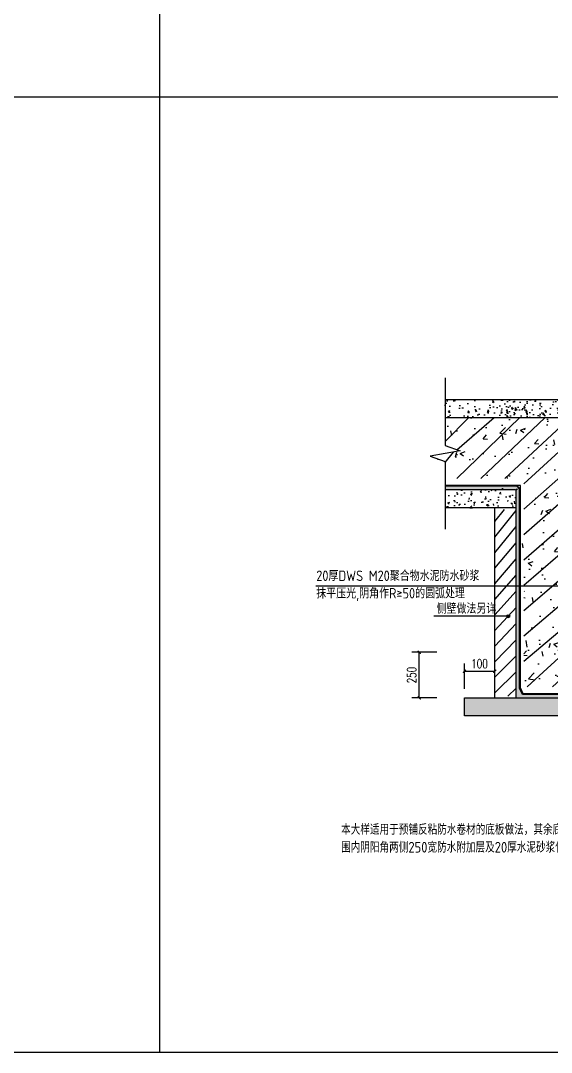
# Model space of a CAD drawing. Header units: millimetres. Extents: x 434053 to 1059003, y -2417481 to 936527.
# Drawn here: x 535692 to 537432, y -2323035 to -2319655 of the extents above; entities that cross this region are included whole.
import ezdxf

# ---------------------------------------------------------------- set-up
doc = ezdxf.new("R2010")
doc.units = ezdxf.units.MM
doc.header["$LTSCALE"] = 1000
doc.header["$MEASUREMENT"] = 0
doc.linetypes.add('DASHED', pattern=[0.75, 0.5, -0.25])
doc.layers.get('Defpoints').update_dxf_attribs({"color": 6})
for name, color, linetype in [('7', 7, 'Continuous'), ('column-1', 5, 'Continuous'), ('DIM', 3, 'Continuous'), ('DIM_LEAD', 3, 'Continuous'), ('DIM_SYMB', 3, 'Continuous'), ('PUB_DIM', 83, 'Continuous'), ('PUB_HATCH', 8, 'Continuous'), ('PUB_TEXT', 7, 'Continuous'), ('STAIR', 2, 'Continuous'), ('材料填充', 251, 'Continuous')]:
    doc.layers.add(name, color=color, linetype=linetype)
doc.styles.add('_TCH_DIM_T3', font='SIMPLEX', dxfattribs={"width": 0.7058823529411765, "bigfont": 'GBCBIG'})
doc.styles.get("Standard").update_dxf_attribs({"font": 'gbenor.shx', "bigfont": 'gbcbig.shx'})
doc.dimstyles.new('_TCH_ARCH&&10', dxfattribs={"dimtxt": 29.75, "dimasz": 10, "dimexe": 25, "dimexo": 30, "dimgap": 10, "dimtad": 1, "dimdec": 0, "dimzin": 0, "dimdsep": 46, "dimtxsty": '_TCH_DIM_T3', "dimblk": 'ARCHTICK', "dimcen": 0.09, "dimclrt": 7, "dimazin": 2, "dimtfac": 1, "dimtdec": 0, "dimtix": 1, "dimtmove": 2, "dimatfit": 3, "dimfxl": 1, "dimtolj": 1, "dimtzin": 0, "dimarcsym": 0})

# ---------------------------------------------------------------- blocks, each defined once
blk = doc.blocks.new('asgdsfgf')
for p, q in [((6846.482475614874, 8609.999412580393), (6846.482475614874, 3130.375659364741)), ((0.0007642573909834027, 3130.375659364741), (11115.00078604987, 3130.375659364741)), ((6846.482475614874, 3130.375659364741), (6846.482475614874, -0.0005059577524662018))]:
    blk.add_line(p, q)
blk = doc.blocks.new('_ArchTick')
at = {"color": 0, "linetype": 'ByBlock', "const_width": 0.4}
blk.add_lwpolyline([(-0.5, -0.5), (0.5, 0.5)], dxfattribs=at)
blk = doc.blocks.new('*D135')
at = {"layer": 'Defpoints', "color": 0, "transparency": 16777216}
for p in [(338.7892824342707, 927.1671045040712), (426.333366196719, 927.1671045040712), (426.333366196719, 777.5200456809253)]:
    blk.add_point(p, dxfattribs=at)
at = {"layer": 'PUB_DIM', "color": 0, "lineweight": -2, "transparency": 16777216}
for p, q in [((396.333366196719, 927.1671045040712), (313.7892824342707, 927.1671045040712)), ((338.7892824342707, 777.5200456809253), (338.7892824342707, 927.1671045040712)), ((396.333366196719, 777.5200456809253), (313.7892824342707, 777.5200456809253))]:
    blk.add_line(p, q, dxfattribs=at)
at = {"layer": 'PUB_DIM', "color": 0, "lineweight": -2, "transparency": 16777216, "xscale": 10, "yscale": 10, "zscale": 10}
for p, rotation in [((338.7892824342707, 927.1671045040712), 90), ((338.7892824342707, 777.5200456809253), 270)]:
    blk.add_blockref('_ArchTick', p, dxfattribs=dict(at, rotation=rotation))
at = {"layer": 'PUB_DIM', "color": 7, "transparency": 16777216, "insert": (313.9142824342705, 852.3435750924983), "char_height": 29.75, "attachment_point": 5, "rotation": 90, "style": '_TCH_DIM_T3'}
blk.add_mtext('\\A1;250', dxfattribs=at)
blk = doc.blocks.new('*D136')
at = {"layer": 'Defpoints', "color": 0, "transparency": 16777216}
for p in [(586.0461587943137, 865.0641294433735), (486.3990999709349, 777.5200456809253), (586.0461587943137, 777.5200456809253)]:
    blk.add_point(p, dxfattribs=at)
at = {"layer": 'PUB_DIM', "color": 0, "lineweight": -2, "transparency": 16777216}
for p, q in [((486.3990999709349, 807.5200456809253), (486.3990999709349, 890.0641294433735)), ((586.0461587943137, 807.5200456809253), (586.0461587943137, 890.0641294433735)), ((486.3990999709349, 865.0641294433735), (586.0461587943137, 865.0641294433735))]:
    blk.add_line(p, q, dxfattribs=at)
at = {"layer": 'PUB_DIM', "color": 0, "lineweight": -2, "transparency": 16777216, "xscale": 10, "yscale": 10, "zscale": 10, "rotation": 180}
blk.add_blockref('_ArchTick', (486.3990999709349, 865.0641294433735), dxfattribs=at)
at = {"layer": 'PUB_DIM', "color": 0, "lineweight": -2, "transparency": 16777216, "xscale": 10, "yscale": 10, "zscale": 10}
blk.add_blockref('_ArchTick', (586.0461587943137, 865.0641294433735), dxfattribs=at)
at = {"layer": 'PUB_DIM', "color": 7, "transparency": 16777216, "insert": (536.2226293826243, 889.9391294433735), "char_height": 29.75, "attachment_point": 5, "style": '_TCH_DIM_T3'}
blk.add_mtext('\\A1;100', dxfattribs=at)
blk = doc.blocks.new('A$C30A90613')
at = {"layer": 'DIM'}
h = blk.add_hatch(color=256, dxfattribs=at)
edge = h.paths.add_edge_path()
edge.add_arc((630.1571149587398, 1045.160015997011), 4.800000000000001, 0, 360)
at = {"layer": 'PUB_HATCH'}
h = blk.add_hatch(dxfattribs=at)
h.set_pattern_fill('ANSI31', color=256, scale=23.52941176470712, style=0)
h.set_pattern_definition([(45, (-244447976.0479666, -330133622.0784787), (-26.41251800314595, 26.41251800314595), [])])
h.paths.add_polyline_path([(656.6343941586092, 1395.167104574386), (586.0461588994367, 1395.167104574386), (586.0461587943137, 783.4023986221291), (656.6343940884108, 783.4023986221291)])
at = {"layer": '材料填充'}
h = blk.add_hatch(dxfattribs=at)
h.set_pattern_fill('混凝土', color=256, scale=8.82352941259034, angle=-8.156538841722552e-09, style=0)
h.set_pattern_definition([(83.09778571207357, (13683.12351687951, -4894.947309346404), (56.04215729813361, 29.92094191721106), [6.617647059442755, -72.79411765387032]), (28.09778571207358, (13683.12351687951, -4894.947309346404), (-46.49883213385041, 48.91530178554119), [5.294117647554192, -58.23529412309614]), (133.5491857120736, (13687.7936962957, -4892.453897272237), (9.543386545360896, 78.83623561566188), [5.624134412290949, -61.86548047637695]), (79.28198571207355, (13673.48699476873, -4880.163665441331), (86.86369629561645, 39.1875889218399), [9.926470589164126, -109.1911764808054]), (129.7333857120736, (13680.72563818365, -4876.898037678562), (22.15306107805917, 117.0395476959124), [8.436201883142305, -92.79820589103595]), (24.28198571207358, (13673.48699476873, -4880.163665441331), (22.15296969502606, 117.0395650192685), [7.941176471331309, -87.35294118464438]), (54.09778571207357, (13683.28794726636, -4879.041315380018), (63.52153569184937, -1.000331540527616), [6.617647059442755, -72.79411765387032]), (359.0977857120736, (13683.28794726636, -4879.041315380018), (-16.95418606034901, 65.3253680710154), [5.294117647554185, -58.2352941230961]), (104.5491857120736, (13688.58140856121, -4879.124679768458), (46.56739939590139, 64.32499969922216), [5.624134412290966, -61.86548047637711]), (70.59778571207355, (13683.12351687951, -4894.947309346404), (-15.1408600424494, 25.19281453211292), [0, -57.52941177008901, 0, -59.11764706435528, 0, -58.455882358411]), (40.59778571207357, (13683.12351687951, -4894.947309346404), (0.4418459237199835, 41.82958855152091), [0, -33.70588235609503, 0, -56.20588235820036, 0, -22.27941176679055]), (0.5977857120735558, (13666.63975394913, -4905.692031516228), (40.54595661375001, 24.05374255839499), [0, -22.05882353147585, 0, -68.82352941820466, 0, -91.32352942031001]), (350.5977857120736, (13659.24793196167, -4910.510292536579), (38.28476390536742, 35.49901410399111), [0, -28.6764705909186, 0, -45.70588235721795, 0, -64.852941182539])])
h.paths.add_polyline_path([(423.6498565711081, 1755.167104574386), (423.6498565359507, 1696.343575162813), (742.6104059115751, 1696.343575162813), (742.610405841493, 1755.167104574386)])
h = blk.add_hatch(dxfattribs=at)
h.set_pattern_fill('混凝土', color=256, scale=8.82352941259034, angle=-8.156538841722552e-09, style=0)
h.set_pattern_definition([(83.09778571207357, (14063.02985803247, -4894.947309346404), (56.04215729813361, 29.92094191721106), [6.617647059442755, -72.79411765387032]), (28.09778571207358, (14063.02985803247, -4894.947309346404), (-46.49883213385041, 48.91530178554119), [5.294117647554194, -58.23529412309616]), (133.5491857120736, (14067.70003744867, -4892.453897272237), (9.543386545360896, 78.83623561566188), [5.624134412290952, -61.86548047637698]), (79.28198571207355, (14053.39333592181, -4880.163665441331), (86.86369629561645, 39.1875889218399), [9.926470589164126, -109.1911764808054]), (129.7333857120736, (14060.63197933673, -4876.898037678562), (22.15306107805917, 117.0395476959124), [8.436201883142306, -92.79820589103599]), (24.28198571207358, (14053.39333592181, -4880.163665441331), (22.15296969502606, 117.0395650192685), [7.941176471331309, -87.35294118464438]), (54.09778571207357, (14063.19428841944, -4879.041315380018), (63.52153569184937, -1.000331540527616), [6.617647059442755, -72.79411765387032]), (359.0977857120736, (14063.19428841944, -4879.041315380018), (-16.95418606034901, 65.3253680710154), [5.294117647554189, -58.23529412309612]), (104.5491857120736, (14068.48774971417, -4879.124679768458), (46.56739939590139, 64.32499969922216), [5.624134412290966, -61.86548047637711]), (70.59778571207355, (14063.02985803247, -4894.947309346404), (-15.1408600424494, 25.19281453211292), [0, -57.52941177008901, 0, -59.11764706435528, 0, -58.455882358411]), (40.59778571207357, (14063.02985803247, -4894.947309346404), (0.4418459237199835, 41.82958855152091), [0, -33.70588235609504, 0, -56.20588235820038, 0, -22.27941176679057]), (0.5977857120735558, (14046.54609510209, -4905.692031516228), (40.54595661375001, 24.05374255839499), [0, -22.05882353147585, 0, -68.82352941820466, 0, -91.32352942031001]), (350.5977857120736, (14039.15427311463, -4910.510292536579), (38.28476390536742, 35.49901410399111), [0, -28.6764705909186, 0, -45.70588235721795, 0, -64.852941182539])])
h.paths.add_polyline_path([(1122.516746994574, 1755.167104574386), (600.1204448414501, 1755.167104574386), (600.1204448414501, 1696.343575162813), (1122.516747064656, 1696.343575162813)])
h = blk.add_hatch(dxfattribs=at)
h.set_pattern_fill('钢筋混凝土', color=256, scale=23.52941176470712, angle=5.324966999999999e-09, style=0)
h.set_pattern_definition([(45.00000000532497, (-244451344.6729058, -330133622.0784787), (-41.59451654425305, 41.59451653652162), []), (50.00000000532498, (-244451344.6729058, -330133622.0784787), (168.7671017897937, -14.76520821551471), [17.64705882353034, -194.1176470588337]), (355.000000005325, (-244451344.6729058, -330133622.0784787), (-32.64737263127405, 176.9863843969779), [14.11764705882427, -155.294117647067]), (100.4514000053249, (-244451330.6089811, -330133623.3089116), (136.1198545058769, 162.2210687328836), [14.99769176470665, -164.9746145882436]), (46.18420000532497, (-244451344.6729058, -330133575.0196552), (251.1155408567256, -38.94565040702101), [26.47058823529551, -291.1764705882506]), (96.63560000532487, (-244451323.7466129, -330133578.2651392), (219.9206365784046, 229.2042049382021), [22.49653835294231, -247.4618823529538]), (351.184200005325, (-244451344.6729058, -330133575.0196552), (219.9204576572102, 229.2043767087627), [21.17647058823641, -232.9411764706005]), (21.00000000532497, (-244451321.1434941, -330133586.7843611), (140.4487181543322, -94.73385661409048), [17.64705882353034, -194.1176470588337]), (326.000000005325, (-244451321.1434941, -330133586.7843611), (57.25066631863537, 170.623540016354), [14.11764705882427, -155.294117647067]), (71.45140000532497, (-244451309.4394392, -330133594.6788566), (197.6994420121315, 75.88952865601368), [14.99769176470667, -164.974614588244]), (37.50000000532497, (-244451344.6729058, -330133622.0784787), (2.861142420318294, 78.32796560763744), [0, -153.4117647058904, 0, -157.6470588235377, 0, -155.8823529411847]), (7.500000005324967, (-244451344.6729058, -330133622.0784787), (61.89871468364859, 92.80275574278357), [0, -89.88235294118098, 0, -149.882352941184, 0, -59.41176470588537]), (327.5000000053249, (-244451397.143494, -330133622.0784787), (125.6052790998902, -5.307028631710232), [0, -58.82352941176777, 0, -183.5294117647154, 0, -243.5294117647185]), (317.500000005325, (-244451420.6729058, -330133622.0784787), (137.2202751372031, 23.55411350271133), [0, -76.47058823529815, 0, -121.8823529411829, 0, -172.9411764705974])])
h.paths.add_polyline_path([(857.8108646767214, 1608.108281045221), (1240.163805888267, 1608.108281045221), (1240.163805888267, 1696.343575162813), (423.6498565009097, 1696.343575092498), (423.6498565359507, 1604.578869210556), (473.06162124197, 1586.594457704108), (374.2380917950068, 1569.169203120749), (423.6498565359507, 1551.637692810036), (423.6498565359507, 1496.343575233128), (681.340276511386, 1496.343575162813), (681.340276476345, 819.8729867869988), (687.2226294877473, 813.9906339161098), (1910.752041147323, 813.9906339161098), (1916.634394123452, 819.8729868573137), (1916.634394088527, 1496.343575233128), (2174.324814063963, 1496.343575233128), (2174.324814063963, 1551.637692810036), (2124.913049323019, 1569.169203120749), (2223.736578734708, 1586.594457634259), (2174.324814063963, 1604.578869280405), (2174.324814063963, 1696.343575162813), (1651.9285118056, 1696.343575162813), (1651.9285118056, 1608.108281045221), (1740.163805888267, 1608.108281045221), (1740.163805888267, 990.4612222216092), (857.8108647117624, 990.4612222216092)])
h.paths.add_polyline_path([(1186.316438966198, 1671.952960078139), (1190.768177316757, 1676.404698463622), (1188.510548104532, 1678.662327746395), (1184.438744625892, 1674.590524372645, -0.04067339179448664), (1184.10740549094, 1674.200399139896, 0.04067339541364526), (1184.438744695974, 1674.590524372645), (1188.510548104532, 1678.662327816244), (1190.768177316757, 1676.404698463622), (1186.354844587855, 1671.991365734953, -0.004422666713273338), (1186.27564989496, 1671.912886262871, 0.002268188647924357)], flags=16)
h.paths.add_polyline_path([(1703.581769519253, 1678.662327746395), (1707.653573032934, 1674.590524232481, 0.7286547109227801), (1713.364450283116, 1676.428676781245, -0.7286547109227798), (1707.653573032934, 1674.590524232481), (1703.581769554294, 1678.66232767608), (1701.32414027187, 1676.404698463622), (1705.775884618051, 1671.952954117674, 0.1977924108459597), (1710.21318977396, 1670.126155833248, -0.2000325682599944), (1705.737471072469, 1671.991367628332), (1701.324140236946, 1676.404698393773)], flags=16)
h = blk.add_hatch(dxfattribs=at)
h.set_pattern_fill('AR-SAND', color=256, scale=5.882352941176779, style=0)
h.set_pattern_definition([(37.50000000000001, (-244451344.6729058, -330133622.0784787), (-0.4705974399953337, 14.39450698027553), [0, -11.35529411764765, 0, -12.70000000000067, 0, -12.13970588235358]), (7.499999999999999, (-244451344.6729058, -330133622.0784787), (13.22127303347136, 21.083091193188), [0, -6.125882352941499, 0, -10.23470588235348, 0, -3.922058823529618]), (327.5, (-244451353.8617293, -330133622.0784787), (23.26448147769116, 0.0422701376042849), [0, -3.735294117647255, 0, -13.44705882353012, 0, -17.5558823529421]), (317.5, (-244451353.8617293, -330133622.0784787), (22.45754271977463, 6.556744801683172), [0, -1.867647058823628, 0, -8.815294117647523, 0, -10.08529411764759])])
h.paths.add_polyline_path([(667.5167471347377, 1462.953306864947), (659.7147142011672, 1470.755339868832), (423.6498565711081, 1470.755339868832), (423.6498565359507, 1459.872986927629), (653.6932176179253, 1459.872986927629), (656.6343941935338, 1456.931810527109), (656.6343941234518, 777.5200456809253), (1181.340276441304, 777.5200456809253), (1941.34027644142, 777.5200456809253), (1941.34027644142, 783.4023986221291), (1941.340276546543, 1456.931810527109), (1944.281453052303, 1459.872986997478), (2174.324814063963, 1459.872986997478), (2174.324814063963, 1470.755339938682), (1938.259956503869, 1470.755339938682), (1930.45792360534, 1462.953307005111), (1930.457923500217, 809.6920385858975), (1920.9329893135, 788.4023986221291), (677.0416812512558, 788.4023986221291), (667.5167470646556, 809.6920387260616)])
h = blk.add_hatch(dxfattribs=at)
h.set_pattern_fill('混凝土', color=256, scale=8.823529411230636, angle=5.324967342127938e-09, style=0)
h.set_pattern_definition([(50.00000000532498, (-244451344.6729058, -330133622.0784787), (63.28766316733864, -5.536953080482585), [6.617647058422977, -72.79411764265274]), (355.000000005325, (-244451344.6729058, -330133622.0784787), (-12.24276473598609, 66.369894144846), [5.294117646738382, -58.23529411412219]), (100.4514000053249, (-244451339.398934, -330133622.5398911), (51.0449454366115, 60.83290077114608), [5.624134411424282, -61.86548046684359]), (46.18420000532497, (-244451344.6729058, -330133604.4314199), (94.1683278155673, -14.60461890174813), [9.926470587634464, -109.1911764639791]), (96.63560000532487, (-244451336.825546, -330133605.6484764), (82.47023871190565, 85.95157684661878), [8.436201881842297, -92.79820587673588]), (351.184200005325, (-244451344.6729058, -330133604.4314199), (82.47017161645776, 85.95164126057904), [7.941176470107574, -87.35294117118332]), (21.00000000532497, (-244451335.8493764, -330133608.8431846), (52.66826930468389, -35.5251962281318), [6.617647058422977, -72.79411764265274]), (326.000000005325, (-244451335.8493764, -330133608.8431846), (21.46899986818767, 63.98382750225657), [5.294117646738382, -58.23529411412219]), (71.45140000532498, (-244451331.4603558, -330133611.8036205), (74.13729075005801, 28.45857324428109), [5.624134411424289, -61.86548046684364]), (37.50000000532497, (-244451344.6729058, -330133622.0784787), (1.072928407554361, 29.37298710108461), [0, -57.52941176122374, 0, -59.11764705524526, 0, -58.45588234940296]), (7.500000005324967, (-244451344.6729058, -330133622.0784787), (23.21201800496203, 34.80103340143557), [0, -33.70588235090094, 0, -56.20588234953905, 0, -22.2794117633573]), (327.5000000053249, (-244451364.3493764, -330133622.0784787), (47.10197965960536, -1.990135736770773), [0, -22.05882352807657, 0, -68.8235294075989, 0, -91.323529406237]), (317.500000005325, (-244451373.1729058, -330133622.0784787), (51.45760317333385, 8.832792562981655), [0, -28.67647058649957, 0, -45.7058823501747, 0, -64.85294117254519])])
h.paths.add_polyline_path([(656.6343941935338, 1456.931810386945), (653.6932176880073, 1459.872986997478), (423.6498565359507, 1459.872986927629), (423.6498565359507, 1401.04945751559), (656.6343941586092, 1401.04945751559)])
h = blk.add_hatch(dxfattribs=at)
h.set_pattern_fill('混凝土', color=256, scale=8.823529411230636, angle=5.324967342127938e-09, style=0)
h.set_pattern_definition([(50.00000000532498, (-244447799.5773784, -330133622.0784787), (63.28766316733864, -5.536953080482585), [6.617647058422977, -72.79411764265274]), (355.000000005325, (-244447799.5773784, -330133622.0784787), (-12.24276473598609, 66.369894144846), [5.294117646738382, -58.23529411412219]), (100.4514000053249, (-244447794.3034066, -330133622.5398911), (51.0449454366115, 60.83290077114608), [5.624134411424278, -61.86548046684356]), (46.18420000532497, (-244447799.5773784, -330133604.4314199), (94.1683278155673, -14.60461890174813), [9.926470587634464, -109.1911764639791]), (96.63560000532487, (-244447791.7300185, -330133605.6484764), (82.47023871190565, 85.95157684661878), [8.436201881842294, -92.79820587673582]), (351.184200005325, (-244447799.5773784, -330133604.4314199), (82.47017161645776, 85.95164126057904), [7.941176470107574, -87.35294117118332]), (21.00000000532497, (-244447790.753849, -330133608.8431846), (52.66826930468389, -35.5251962281318), [6.617647058422977, -72.79411764265274]), (326.000000005325, (-244447790.753849, -330133608.8431846), (21.46899986818767, 63.98382750225657), [5.294117646738382, -58.23529411412219]), (71.45140000532498, (-244447786.3648284, -330133611.8036205), (74.13729075005801, 28.45857324428109), [5.624134411424289, -61.86548046684364]), (37.50000000532497, (-244447799.5773784, -330133622.0784787), (1.072928407554361, 29.37298710108461), [0, -57.52941176122374, 0, -59.11764705524526, 0, -58.45588234940296]), (7.500000005324967, (-244447799.5773784, -330133622.0784787), (23.21201800496203, 34.80103340143557), [0, -33.70588235090093, 0, -56.20588234953902, 0, -22.27941176335729]), (327.5000000053249, (-244447819.253849, -330133622.0784787), (47.10197965960536, -1.990135736770773), [0, -22.05882352807657, 0, -68.8235294075989, 0, -91.323529406237]), (317.500000005325, (-244447828.0773784, -330133622.0784787), (51.45760317333385, 8.832792562981655), [0, -28.67647058649957, 0, -45.7058823501747, 0, -64.85294117254519])])
h.paths.add_polyline_path([(486.3990999709349, 777.5200456809253), (486.3990999709349, 718.6965162688866), (2111.575570559129, 718.6965162688866), (2111.575570559129, 777.5200456809253), (1181.340276441304, 777.5200456809253)])
at = {"layer": '7'}
blk.add_line((423.6498566762311, 1755.167104574386), (1224.166694301181, 1755.167104574386), dxfattribs=at)
at = {"layer": 'column-1'}
for p, q in [((423.6498567112722, 1696.343575162813), (1240.163805888267, 1696.343575162813)), ((423.6498567112722, 1459.872986927629), (653.6932177229319, 1459.872986927629)), ((653.6932177229319, 1459.872986927629), (656.6343941935338, 1456.931810456794)), ((656.6343940884108, 777.5200456809253), (656.6343941935338, 1456.931810456794)), ((423.6498567112722, 1401.04945751559), (656.6343941935338, 1401.04945751559)), ((586.0461587943137, 777.5200456809253), (586.0461588994367, 1401.04945751559)), ((486.3990999709349, 718.6965162688866), (486.3990999709349, 777.5200456809253)), ((486.3990999709349, 777.5200456809253), (1181.340276441304, 777.5200456809253)), ((2111.575570559129, 718.6965162688866), (486.3990999709349, 718.6965162688866))]:
    blk.add_line(p, q, dxfattribs=at)
blk.add_lwpolyline([(1927.368960206048, 1473.903500635643), (1927.368960206048, 810.3269787793979), (1919.368390785763, 791.4619176429696), (678.6267292214325, 791.4619176429696), (670.5665980994236, 810.4936896366999), (670.5665981683414, 1473.729264351074), (423.6498567052186, 1473.729264418595)], dxfattribs=at)
at = {"layer": 'DIM'}
blk.add_line((-6.314401980489492e-05, 1144.853823527694), (864.4433864305029, 1144.853823527694), dxfattribs=at)
blk.add_circle((630.1571149587398, 1045.160015997011), 4.800000000000001, dxfattribs=at)
at = {"layer": 'DIM_LEAD'}
blk.add_line((630.4143502125517, 1044.983922806568), (386.8220879313303, 1044.983922806568), dxfattribs=at)
at = {"layer": 'DIM_SYMB'}
blk.add_lwpolyline([(423.6498565359507, 1825.755339868832), (423.6498565359507, 1604.57886931533), (473.06162124197, 1586.594457739964), (374.2380918301642, 1569.169203175697), (423.6498565359507, 1551.637692844961), (423.6498565359507, 1330.461222291924)], dxfattribs=at)
at = {"layer": 'STAIR', "linetype": 'DASHED', "ltscale": 0.05, "const_width": 2.94117647058839}
blk.add_lwpolyline([(2174.324814063963, 1472.225928173866), (1937.650818912662, 1472.225928173866), (1928.987335370155, 1463.562444596551), (1928.987335264916, 810.301176247187), (1920.323851687368, 789.8729868573137), (677.6508188075386, 789.8729868573137), (668.9873352649156, 810.301176247187), (668.9873353700386, 1463.562444526237), (660.3238517923746, 1472.225928104017), (423.6498567112722, 1472.225928104017)], dxfattribs=at)
at = {"layer": 'STAIR'}
blk.add_lwpolyline([(2174.324814063963, 1470.755339938682), (1938.259956503869, 1470.755339938682), (1930.45792360534, 1462.953307005111), (1930.457923500217, 809.6920386562124), (1920.932989278575, 788.4023986221291), (677.0416812162148, 788.4023986221291), (667.5167470294982, 809.6920386562124), (667.5167471347377, 1462.953306935262), (659.7147142011672, 1470.755339868832), (423.6498567112722, 1470.755339868832)], dxfattribs=at)
at = {"layer": 'PUB_TEXT'}
blk.add_text('侧壁做法另详', height=34.3726627981905, dxfattribs=at).set_placement((395.2220879313536, 1053.383922806475))
at = {"layer": 'PUB_TEXT', "insert": (1.101308279437944, 1194.9812421198), "char_height": 34.3726627981905, "width": 981.5695786607685, "attachment_point": 1}
blk.add_mtext('20厚DWS M20聚合物水泥防水砂浆\\P抹平压光,阴角作R≥50的圆弧处理', dxfattribs=at)
at = {"layer": 'PUB_TEXT', "insert": (82.5078917555511, 364.3208865262568), "char_height": 35, "attachment_point": 1}
blk.add_mtext_dynamic_manual_height_columns('本大样适用于预铺反粘防水卷材的底板做法，其余底板防水做法需保留底板范围内阴阳角两侧250宽防水附加层及20厚水泥砂浆保护层。', width=1071.908562142868, gutter_width=1, heights=[0], dxfattribs=at)
at = {"layer": 'PUB_DIM'}
for p1, p2, text, picture, middle in [((426.333366196719, 777.5200456809253), (426.333366196719, 927.1671045040712), '250', '*D135', (313.9142824342705, 852.3435750924983)), ((486.3990999709349, 777.5200456809253), (586.0461587943137, 777.5200456809253), '100', '*D136', (536.2226293826243, 889.9391294433735))]:
    dim = blk.add_aligned_dim(p1=p1, p2=p2, distance=87.54408376244828, text=text, dimstyle='_TCH_ARCH&&10', dxfattribs=at)
    dim.commit()
    dim.dimension.update_dxf_attribs({"geometry": picture, "text_midpoint": middle})

msp = doc.modelspace()

# ---------------------------------------------------------------- linework, layer by layer
msp.add_lwpolyline([(529300.939669699, -2314424.766054093), (544120.9396694368, -2314424.766054092), (544120.9396694368, -2323034.765972631), (529300.939669699, -2323034.765972631)], close=True)

# ---------------------------------------------------------------- block references
for name, p in [('asgdsfgf', (529300.9389054417, -2323034.765466673)), ('A$C30A90613', (536659.9359465544, -2322651.270222604))]:
    msp.add_blockref(name, p)

doc.saveas('drawing.dxf')
